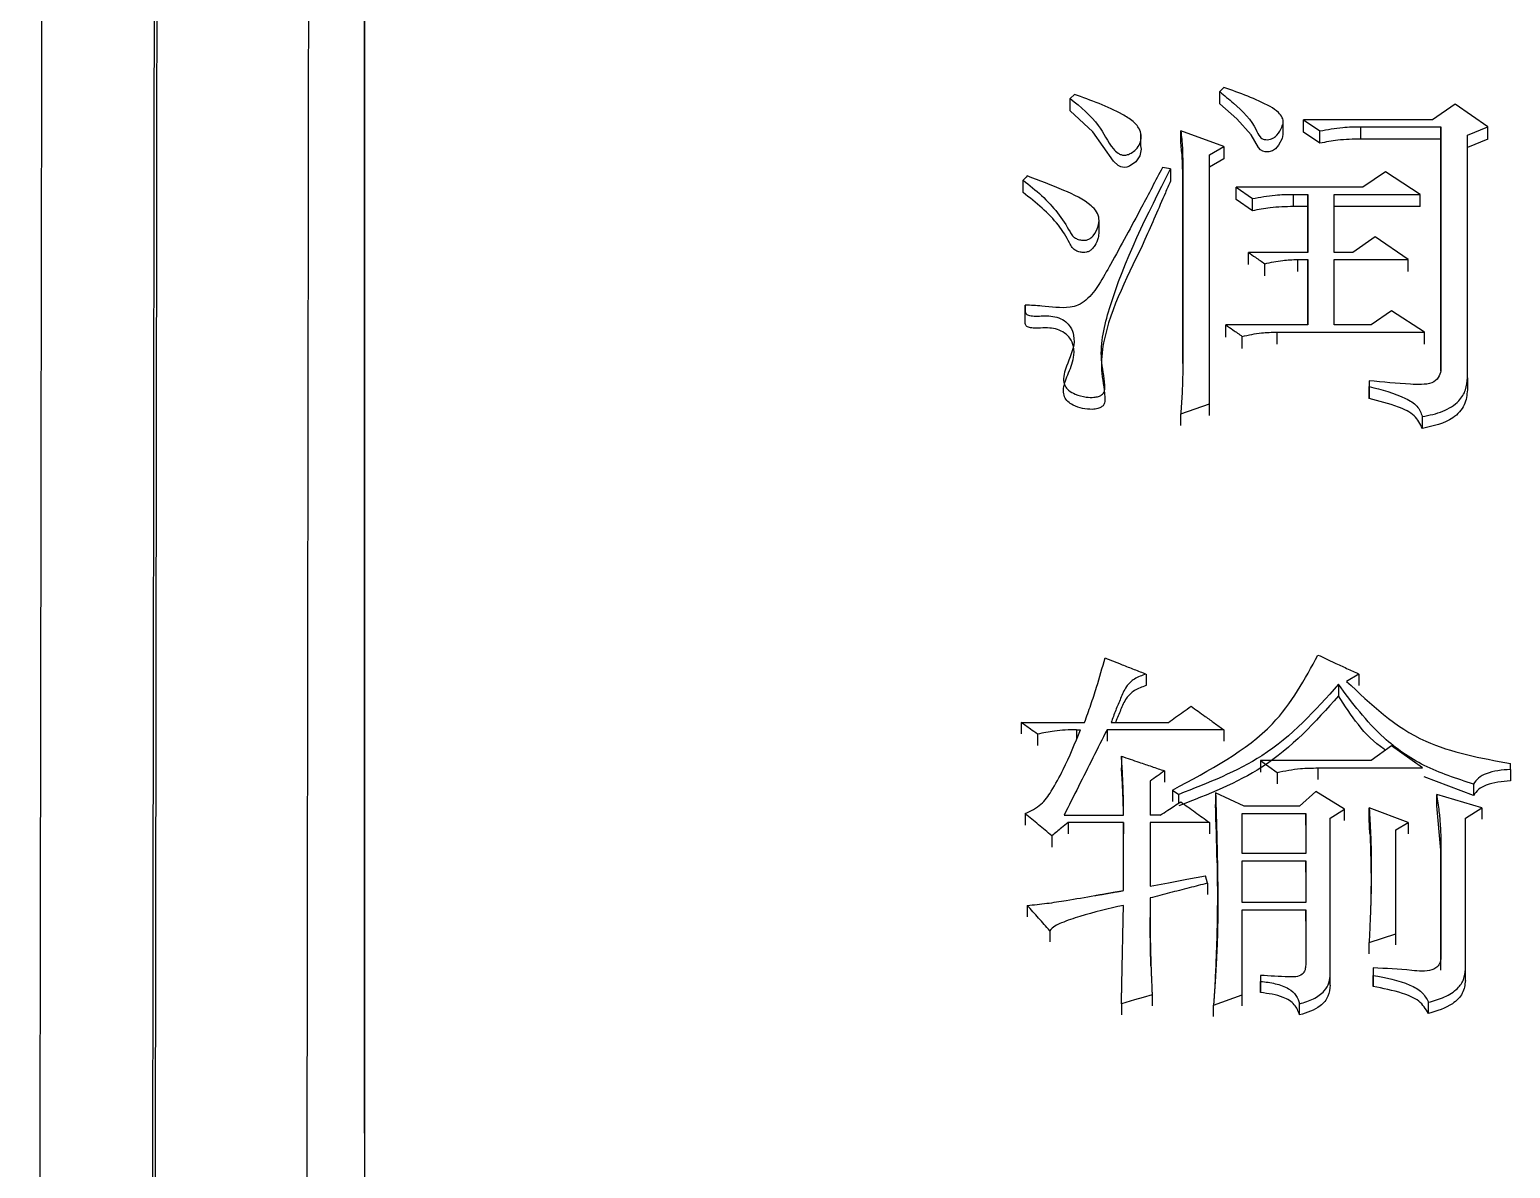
# Model space of a CAD drawing. Header units: millimetres. Extents: x 2028 to 4172, y 863 to 2379.
# Drawn here: x 2522.61 to 2530.43, y 2193.89 to 2199.91 of the extents above; entities that cross this region are included whole.
import ezdxf

# ---------------------------------------------------------------- set-up
doc = ezdxf.new("R2010")
doc.units = ezdxf.units.MM

msp = doc.modelspace()

# ---------------------------------------------------------------- linework, layer by layer
at = {"color": 7, "linetype": 'Continuous', "lineweight": 25}
for p, q in [((2528.8949, 2199.5143), (2528.8949, 2199.5797)), ((2528.1268, 2199.5648), (2528.1052, 2199.5426)), ((2528.1052, 2199.4773), (2528.1052, 2199.5426)), ((2530.1388, 2199.5129), (2530.0198, 2199.4313)), ((2530.3119, 2199.3942), (2530.1388, 2199.5129)), ((2529.2305, 2199.3524), (2529.2305, 2199.418)), ((2529.3384, 2199.4313), (2529.4249, 2199.3719)), ((2530.0198, 2199.4313), (2529.3384, 2199.4313)), ((2529.3384, 2199.3661), (2529.3384, 2199.4313)), ((2528.4784, 2199.2939), (2528.4784, 2199.3589)), ((2528.9165, 2199.2901), (2528.6893, 2199.3719)), ((2528.6893, 2199.3068), (2528.6893, 2199.3719)), ((2529.4249, 2199.3068), (2529.3384, 2199.3661)), ((2529.4249, 2199.3068), (2529.4249, 2199.3719)), ((2529.6412, 2199.3942), (2530.0631, 2199.3942)), ((2529.6412, 2199.329), (2529.6412, 2199.3942)), ((2530.0631, 2199.3942), (2530.0631, 2198.1047)), ((2530.0631, 2199.329), (2530.0631, 2199.3942)), ((2530.2037, 2199.3496), (2530.3119, 2199.3942)), ((2530.2037, 2198.0669), (2530.2037, 2199.3496)), ((2530.3119, 2199.329), (2530.3119, 2199.3942)), ((2528.8408, 2199.2455), (2528.9165, 2199.2901)), ((2528.9165, 2199.2901), (2528.9165, 2199.2251)), ((2530.0631, 2199.329), (2529.6412, 2199.329)), ((2530.0631, 2198.1047), (2530.0631, 2199.329)), ((2530.3119, 2199.329), (2530.2037, 2199.2845)), ((2528.8408, 2197.9305), (2528.8408, 2199.2455)), ((2528.9165, 2199.2251), (2528.8408, 2199.1805)), ((2527.8564, 2199.0466), (2527.8564, 2199.1114)), ((2528.6352, 2199.171), (2528.592, 2199.1785)), ((2528.6352, 2199.171), (2528.6352, 2199.1061)), ((2528.7001, 2199.1636), (2528.7001, 2198.1426)), ((2528.7001, 2199.0987), (2528.7001, 2199.1636)), ((2529.771, 2199.1561), (2529.6521, 2199.0741)), ((2529.9549, 2199.0367), (2529.771, 2199.1561)), ((2528.7001, 2198.1425), (2528.7001, 2199.0987)), ((2528.9814, 2199.0741), (2529.0679, 2199.0143)), ((2529.6521, 2199.0741), (2528.9814, 2199.0741)), ((2528.9814, 2199.0093), (2528.9814, 2199.0741)), ((2529.2843, 2199.0367), (2529.36, 2199.0367)), ((2529.2843, 2198.9721), (2529.2843, 2199.0367)), ((2529.36, 2199.0367), (2529.36, 2198.7299)), ((2529.36, 2198.9721), (2529.36, 2199.0367)), ((2529.5006, 2199.0367), (2529.9549, 2199.0367)), ((2529.5006, 2198.7299), (2529.5006, 2199.0367)), ((2529.9549, 2198.9721), (2529.9549, 2199.0367)), ((2529.0679, 2198.9497), (2528.9814, 2199.0093)), ((2529.0679, 2198.9497), (2529.0679, 2199.0143)), ((2529.36, 2198.9721), (2529.2843, 2198.9721)), ((2529.36, 2198.7299), (2529.36, 2198.9721)), ((2529.9549, 2198.9721), (2529.5006, 2198.9721)), ((2528.2573, 2198.8378), (2528.2573, 2198.9027)), ((2529.717, 2198.8124), (2529.598, 2198.7299)), ((2529.89, 2198.6924), (2529.717, 2198.8124)), ((2529.36, 2198.7299), (2529.0463, 2198.7299)), ((2529.0463, 2198.6657), (2529.0463, 2198.7299)), ((2529.598, 2198.7299), (2529.5006, 2198.7299)), ((2529.1328, 2198.6057), (2529.1328, 2198.6699)), ((2529.3059, 2198.6924), (2529.36, 2198.6924)), ((2529.3059, 2198.6924), (2529.3059, 2198.6282)), ((2529.36, 2198.6924), (2529.36, 2198.3464)), ((2529.36, 2198.6282), (2529.36, 2198.6924)), ((2529.5006, 2198.6924), (2529.89, 2198.6924)), ((2529.5006, 2198.3464), (2529.5006, 2198.6924)), ((2529.89, 2198.6282), (2529.89, 2198.6924)), ((2529.36, 2198.3464), (2529.36, 2198.6282)), ((2527.8672, 2198.358), (2527.8672, 2198.4218)), ((2529.8035, 2198.4218), (2529.6953, 2198.3464)), ((2529.9766, 2198.3087), (2529.8035, 2198.4218)), ((2529.36, 2198.3464), (2528.9273, 2198.3464)), ((2528.9273, 2198.2827), (2528.9273, 2198.3464)), ((2529.6953, 2198.3464), (2529.5006, 2198.3464)), ((2529.0138, 2198.2225), (2529.0138, 2198.2861)), ((2529.1977, 2198.3087), (2529.9766, 2198.3087)), ((2529.1977, 2198.245), (2529.1977, 2198.3087)), ((2529.9766, 2198.2451), (2529.9766, 2198.3087)), ((2529.6845, 2198.0518), (2529.6845, 2198.0215)), ((2529.6845, 2198.0518), (2529.6845, 2197.9885)), ((2529.6845, 2197.9581), (2529.6845, 2198.0215)), ((2530.2037, 2198.0669), (2530.2037, 2198.0036)), ((2528.6893, 2197.8774), (2528.8408, 2197.9305)), ((2528.8408, 2197.8674), (2528.8408, 2197.9305)), ((2528.6893, 2197.8144), (2528.6893, 2197.8774)), ((2529.9658, 2197.7991), (2529.9658, 2197.8622)), ((2528.5055, 2196.5019), (2528.5055, 2196.4405)), ((2529.5223, 2196.4478), (2529.5223, 2196.3867)), ((2529.6304, 2196.5019), (2529.5656, 2196.4633)), ((2529.6304, 2196.5019), (2529.6304, 2196.4408)), ((2527.8456, 2196.2464), (2528.1809, 2196.2464)), ((2527.8456, 2196.2464), (2527.8456, 2196.1857)), ((2528.3215, 2196.2464), (2528.6244, 2196.2464)), ((2527.9321, 2196.1844), (2527.9321, 2196.1237)), ((2528.1377, 2196.2077), (2528.1593, 2196.2077)), ((2528.1377, 2196.2077), (2528.1377, 2196.158)), ((2528.9165, 2196.2077), (2528.2999, 2196.2077)), ((2528.2999, 2196.2077), (2528.2999, 2196.1469)), ((2528.9165, 2196.2077), (2528.9165, 2196.1469)), ((2528.3756, 2196.0679), (2528.3756, 2196.0074)), ((2529.8035, 2196.1223), (2529.6954, 2196.0446)), ((2529.9658, 2196.0057), (2529.8035, 2196.1223)), ((2528.6028, 2195.9902), (2528.6028, 2195.9297)), ((2529.1112, 2196.0446), (2529.1978, 2195.9824)), ((2529.6954, 2196.0446), (2529.1112, 2196.0446)), ((2529.1112, 2196.0446), (2529.1112, 2195.9841)), ((2529.1978, 2195.9824), (2529.1978, 2195.922)), ((2529.4141, 2196.0057), (2529.9658, 2196.0057)), ((2529.4141, 2196.0057), (2529.4141, 2195.9453)), ((2530.4309, 2195.9979), (2530.4309, 2196.029)), ((2530.4309, 2195.9979), (2530.4309, 2195.9375)), ((2528.5271, 2195.9357), (2528.5271, 2195.7564)), ((2530.2362, 2195.8595), (2529.976, 2195.9579)), ((2530.2362, 2195.9201), (2530.2362, 2195.8598)), ((2528.6461, 2195.889), (2528.6785, 2195.8656)), ((2528.6785, 2195.8196), (2528.6785, 2195.8656)), ((2529.0247, 2195.8032), (2528.8732, 2195.8734)), ((2528.8732, 2195.8734), (2528.8732, 2195.8131)), ((2529.4033, 2195.8812), (2529.3167, 2195.8032)), ((2529.5547, 2195.7876), (2529.4033, 2195.8812)), ((2530.2795, 2195.7954), (2530.0415, 2195.8656)), ((2530.0415, 2195.8053), (2530.0415, 2195.8656)), ((2527.8673, 2195.7642), (2527.8673, 2195.7041)), ((2528.0728, 2195.7564), (2528.3865, 2195.7564)), ((2528.5812, 2195.7564), (2528.5271, 2195.7564)), ((2529.0139, 2195.7642), (2529.3492, 2195.7642)), ((2529.0139, 2195.5534), (2529.0139, 2195.7642)), ((2529.3167, 2195.8032), (2529.0247, 2195.8032)), ((2529.3492, 2195.7642), (2529.3492, 2195.5534)), ((2529.3492, 2195.7041), (2529.3492, 2195.7642)), ((2529.479, 2195.7408), (2529.5547, 2195.7876)), ((2529.479, 2194.9174), (2529.479, 2195.7408)), ((2529.5547, 2195.7275), (2529.5547, 2195.7876)), ((2529.8901, 2195.7174), (2529.6845, 2195.7954)), ((2529.6845, 2195.735), (2529.6845, 2195.7954)), ((2530.0631, 2195.5713), (2530.0415, 2195.805)), ((2530.1929, 2195.7408), (2530.2795, 2195.7954)), ((2530.193, 2194.941), (2530.1929, 2195.7408)), ((2530.2795, 2195.7954), (2530.2795, 2195.7353)), ((2528.3865, 2195.7174), (2528.0944, 2195.7174)), ((2528.0944, 2195.7174), (2528.0944, 2195.6574)), ((2528.3865, 2195.3576), (2528.3865, 2195.7174)), ((2528.3865, 2195.7174), (2528.3865, 2195.6574)), ((2528.8408, 2195.7174), (2528.5271, 2195.7174)), ((2528.5271, 2195.7174), (2528.5271, 2195.3811)), ((2528.8408, 2195.7174), (2528.8408, 2195.6574)), ((2529.6884, 2195.659), (2529.6845, 2195.735)), ((2529.8252, 2195.6784), (2529.8901, 2195.7174)), ((2529.8901, 2195.7174), (2529.8901, 2195.6574)), ((2528.0079, 2195.6472), (2528.0079, 2195.5872)), ((2530.0631, 2195.6315), (2530.0631, 2194.9962)), ((2530.0631, 2195.5716), (2530.0631, 2195.6315)), ((2529.3492, 2195.5534), (2529.0139, 2195.5534)), ((2529.0139, 2195.5142), (2529.3492, 2195.5142)), ((2529.0139, 2195.2949), (2529.0139, 2195.5142)), ((2529.3492, 2195.5142), (2529.3492, 2195.2949)), ((2529.3492, 2195.4545), (2529.3492, 2195.5142)), ((2530.0631, 2194.9367), (2530.0631, 2195.5713)), ((2528.83, 2195.3968), (2528.8192, 2195.436)), ((2528.83, 2195.3968), (2528.83, 2195.3372)), ((2527.878, 2195.2792), (2527.878, 2195.2197)), ((2529.3492, 2195.2949), (2529.0139, 2195.2949)), ((2529.0139, 2195.2556), (2529.3492, 2195.2556)), ((2529.0139, 2194.807), (2529.0139, 2195.2556)), ((2529.3492, 2195.2556), (2529.3492, 2194.9647)), ((2529.3492, 2195.1962), (2529.3492, 2195.2556)), ((2527.997, 2195.1457), (2527.997, 2195.0864)), ((2529.6845, 2195.0828), (2529.8252, 2195.1299)), ((2529.8252, 2195.0707), (2529.8252, 2195.1299)), ((2529.6845, 2195.0235), (2529.6845, 2195.0828)), ((2529.1112, 2194.9095), (2529.1112, 2194.878)), ((2529.1112, 2194.9095), (2529.1112, 2194.8506)), ((2529.479, 2194.8584), (2529.479, 2194.9174)), ((2529.7062, 2194.9489), (2529.7062, 2194.9095)), ((2529.7062, 2194.9489), (2529.7062, 2194.8899)), ((2529.7062, 2194.8502), (2529.7062, 2194.9095)), ((2530.193, 2194.882), (2530.193, 2194.941)), ((2528.5379, 2194.807), (2528.5379, 2194.7481)), ((2528.8624, 2194.7517), (2529.0139, 2194.807)), ((2529.0139, 2194.7481), (2529.0139, 2194.807)), ((2529.1112, 2194.8187), (2529.1112, 2194.878)), ((2528.3756, 2194.7596), (2528.3756, 2194.7008)), ((2528.8624, 2194.693), (2528.8624, 2194.7517)), ((2529.3168, 2194.7005), (2529.3168, 2194.7596)), ((2529.9982, 2194.7084), (2529.9982, 2194.7675))]:
    msp.add_line(p, q, dxfattribs=at)
at = {"color": 7, "linetype": 'Continuous', "lineweight": 25, "flags": 128}
for points in [[(2528.9165, 2199.6019), (2528.9057, 2199.5908), (2528.8949, 2199.5797)], [(2529.2292, 2199.3526), (2529.2257, 2199.3323), (2529.2056, 2199.2962), (2529.1898, 2199.2772), (2529.1743, 2199.2669), (2529.155, 2199.2613), (2529.1358, 2199.2611), (2529.1223, 2199.2646), (2529.1113, 2199.2715), (2529.1005, 2199.2851), (2529.0618, 2199.3519), (2528.986, 2199.4365), (2528.8949, 2199.5143), (2528.8949, 2199.5143)], [(2528.4768, 2199.2925), (2528.4803, 2199.2747), (2528.4736, 2199.2402), (2528.4514, 2199.2086), (2528.4191, 2199.1856), (2528.4045, 2199.1803), (2528.3897, 2199.1784), (2528.3733, 2199.1815), (2528.3581, 2199.189), (2528.3338, 2199.2115), (2528.2247, 2199.3679), (2528.1052, 2199.4773), (2528.1052, 2199.4773)], [(2527.878, 2199.1338), (2527.8726, 2199.1281), (2527.8645, 2199.1198), (2527.8564, 2199.1114)], [(2527.8672, 2198.3881), (2527.8672, 2198.4117), (2527.8672, 2198.4519)], [(2528.6461, 2195.889), (2528.6461, 2195.8621), (2528.6461, 2195.8452), (2528.6461, 2195.8287)], [(2528.5271, 2195.3811), (2528.6244, 2195.3994), (2528.7218, 2195.4177), (2528.8192, 2195.436)], [(2528.5379, 2194.807), (2528.4909, 2194.7933), (2528.4439, 2194.7796), (2528.3756, 2194.7596)]]:
    msp.add_lwpolyline(points, dxfattribs=at)
at = {"color": 7, "linetype": 'Continuous', "lineweight": 25}
for points, knots in [([(2524.3746, 2225.165), (2524.3746, 2225.0609), (2524.3747, 2224.5402), (2524.3748, 2223.1733), (2524.3748, 2221.0134), (2524.3749, 2218.395), (2524.3749, 2215.9324), (2524.375, 2212.4246), (2524.375, 2209.2817), (2524.375, 2204.9666), (2524.3751, 2200.2795), (2524.3751, 2195.1473), (2524.3751, 2189.7238), (2524.3752, 2185.1651), (2524.3753, 2179.2426), (2524.3753, 2174.3368), (2524.3754, 2167.6579), (2524.3755, 2163.3651), (2524.3755, 2160.364)], [0, 0, 0, 0, 0.020124, 0.100733, 0.181328, 0.221587, 0.302184, 0.342442, 0.423039, 0.463298, 0.543894, 0.624491, 0.664749, 0.745346, 0.785604, 0.8662, 0.906458, 1, 1, 1, 1]), ([(2524.3751, 2194.075), (2524.3751, 2195.2597), (2524.3751, 2197.5132), (2524.375, 2201.5535), (2524.375, 2205.261), (2524.375, 2209.4957), (2524.3749, 2212.5696), (2524.3749, 2215.9818), (2524.3748, 2218.9593), (2524.3748, 2221.3027), (2524.3747, 2223.2432), (2524.3746, 2223.9769), (2524.3746, 2224.4737)], [0, 0, 0, 0, 0.072858, 0.13859, 0.270184, 0.335916, 0.467513, 0.533245, 0.664841, 0.796434, 0.862166, 1, 1, 1, 1]), ([(2522.706, 2224.2169), (2522.7061, 2224.2453), (2522.7064, 2224.3337), (2522.7051, 2223.3474), (2522.7021, 2221.3345), (2522.6975, 2218.2718), (2522.6923, 2214.8835), (2522.6872, 2211.5461), (2522.6826, 2208.4765), (2522.677, 2204.8331), (2522.6704, 2200.5623), (2522.6632, 2195.9166), (2522.6555, 2190.9698), (2522.6473, 2185.7995), (2522.6383, 2180.1151), (2522.6284, 2173.9181), (2522.6177, 2167.2343), (2522.6102, 2162.5436), (2522.6063, 2160.1495)], [0, 0, 0, 0, 0.039342, 0.122943, 0.206183, 0.289063, 0.371582, 0.416612, 0.465601, 0.518547, 0.575452, 0.636313, 0.690059, 0.746552, 0.805793, 0.867782, 0.932518, 1, 1, 1, 1]), ([(2523.2113, 2160.014), (2523.2159, 2163.3132), (2523.225, 2169.9117), (2523.2379, 2179.3418), (2523.25, 2188.2224), (2523.2609, 2196.3801), (2523.2707, 2203.6804), (2523.2789, 2209.9982), (2523.2857, 2215.2203), (2523.2907, 2219.2768), (2523.2939, 2222.0248), (2523.2954, 2223.4708), (2523.295, 2223.4476), (2523.2948, 2223.4389)], [0, 0, 0, 0, 0.094309, 0.188619, 0.282928, 0.377238, 0.471547, 0.565857, 0.660166, 0.754475, 0.848785, 0.943094, 1, 1, 1, 1]), ([(2523.2253, 2159.9653), (2523.2286, 2162.3509), (2523.2351, 2167.0575), (2523.2443, 2173.8068), (2523.253, 2180.1494), (2523.261, 2186.0445), (2523.2684, 2191.4751), (2523.2761, 2197.2081), (2523.2837, 2202.9768), (2523.2909, 2208.4571), (2523.2967, 2212.9241), (2523.3012, 2216.4473), (2523.3045, 2219.1093), (2523.3067, 2221.0122), (2523.308, 2222.2309), (2523.3086, 2222.9479), (2523.3084, 2222.9788), (2523.3083, 2222.9935)], [0, 0, 0, 0, 0.06854, 0.13522, 0.200041, 0.263001, 0.324101, 0.38334, 0.468684, 0.549845, 0.626823, 0.699617, 0.768227, 0.832652, 0.892892, 0.948946, 1, 1, 1, 1]), ([(2524.1064, 2222.2397), (2524.1065, 2222.2517), (2524.1068, 2222.364), (2524.1066, 2222.0113), (2524.1061, 2221.4414), (2524.1055, 2220.8947), (2524.1048, 2220.2205), (2524.1039, 2219.4124), (2524.1027, 2218.4725), (2524.1015, 2217.4009), (2524.0993, 2215.6914), (2524.096, 2213.0052), (2524.0908, 2208.8554), (2524.0841, 2203.6391), (2524.0768, 2198.0322), (2524.0691, 2192.355), (2524.0617, 2186.8879), (2524.0535, 2180.875), (2524.0445, 2174.3274), (2524.0347, 2167.2846), (2524.0279, 2162.3422), (2524.0244, 2159.8282)], [0, 0, 0, 0, 0.008365, 0.077995, 0.107986, 0.138061, 0.168221, 0.198465, 0.228793, 0.259205, 0.289702, 0.358895, 0.433683, 0.514064, 0.600037, 0.66048, 0.723411, 0.788828, 0.856732, 0.927123, 1, 1, 1, 1]), ([(2528.8949, 2199.5797), (2528.9194, 2199.5595), (2528.9933, 2199.4985), (2529.075, 2199.4203), (2529.0985, 2199.3476), (2529.1171, 2199.3314), (2529.131, 2199.3263), (2529.1471, 2199.325), (2529.1646, 2199.3276), (2529.1829, 2199.3353), (2529.2052, 2199.3569), (2529.221, 2199.3849), (2529.2331, 2199.4166), (2529.2263, 2199.4442), (2529.2041, 2199.4747), (2529.1407, 2199.5134), (2529.0435, 2199.5571), (2528.959, 2199.5869), (2528.9165, 2199.6019)], [0, 0, 0, 0, 0.109185, 0.329159, 0.383764, 0.397994, 0.412315, 0.428913, 0.44575, 0.465116, 0.490353, 0.552222, 0.585254, 0.61868, 0.660425, 0.720614, 0.859403, 1, 1, 1, 1]), ([(2528.1052, 2199.5426), (2528.1603, 2199.4982), (2528.2577, 2199.4195), (2528.3043, 2199.3064), (2528.3521, 2199.2566), (2528.3725, 2199.2459), (2528.3905, 2199.2422), (2528.4097, 2199.2459), (2528.4311, 2199.2562), (2528.4554, 2199.2752), (2528.4763, 2199.3043), (2528.4824, 2199.3402), (2528.4748, 2199.3821), (2528.4389, 2199.4246), (2528.3254, 2199.4941), (2528.2149, 2199.5335), (2528.1268, 2199.5648)], [0, 0, 0, 0, 0.207529, 0.367372, 0.400836, 0.41667, 0.431354, 0.448141, 0.466694, 0.497248, 0.538464, 0.578549, 0.619959, 0.682145, 0.746849, 1, 1, 1, 1]), ([(2528.6893, 2199.3719), (2528.6927, 2199.3424), (2528.6982, 2199.293), (2528.6994, 2199.2234), (2528.6999, 2199.1835), (2528.7001, 2199.1636)], [0, 0, 0, 0, 0.426865, 0.713404, 1, 1, 1, 1]), ([(2529.4249, 2199.3719), (2529.4646, 2199.3793), (2529.5358, 2199.3925), (2529.609, 2199.3937), (2529.6412, 2199.3942)], [0, 0, 0, 0, 0.558835, 1, 1, 1, 1]), ([(2528.7001, 2199.0987), (2528.7, 2199.1136), (2528.6995, 2199.1557), (2528.6987, 2199.2252), (2528.6924, 2199.2796), (2528.6893, 2199.3068)], [0, 0, 0, 0, 0.213578, 0.606407, 1, 1, 1, 1]), ([(2529.6412, 2199.329), (2529.6001, 2199.3282), (2529.5269, 2199.3266), (2529.456, 2199.3128), (2529.4249, 2199.3068)], [0, 0, 0, 0, 0.561085, 1, 1, 1, 1]), ([(2527.8565, 2199.1114), (2527.89, 2199.085), (2527.9914, 2199.005), (2528.0707, 2198.9008), (2528.1145, 2198.8189), (2528.1318, 2198.8043), (2528.1532, 2198.7959), (2528.1751, 2198.7931), (2528.1952, 2198.7956), (2528.2129, 2198.8038), (2528.2361, 2198.827), (2528.2526, 2198.8628), (2528.2604, 2198.907), (2528.2467, 2198.9459), (2528.1908, 2199.0045), (2528.0602, 2199.0647), (2527.9424, 2199.1094), (2527.8781, 2199.1338)], [0, 0, 0, 0, 0.118687, 0.359196, 0.382949, 0.402078, 0.421221, 0.441113, 0.455768, 0.470499, 0.490908, 0.548405, 0.590663, 0.633125, 0.674263, 0.821869, 1, 1, 1, 1]), ([(2528.592, 2199.1785), (2528.5555, 2199.1084), (2528.4667, 2198.9375), (2528.354, 2198.7315), (2528.2622, 2198.5656), (2528.2081, 2198.4901), (2528.1509, 2198.4501), (2528.0698, 2198.4314), (2527.975, 2198.4458), (2527.8963, 2198.4503), (2527.8672, 2198.4519)], [0, 0, 0, 0, 0.2217717, 0.5408252, 0.6535026, 0.7489436, 0.7896473, 0.8225494, 0.93445, 1, 1, 1, 1]), ([(2527.8672, 2198.4218), (2527.8674, 2198.4183), (2527.8676, 2198.4125), (2527.8722, 2198.405), (2527.8797, 2198.3995), (2527.8964, 2198.394), (2527.9382, 2198.3925), (2527.9904, 2198.3975), (2528.046, 2198.3856), (2528.0821, 2198.3652), (2528.1104, 2198.3329), (2528.1279, 2198.2854), (2528.1224, 2198.2018), (2528.0779, 2198.1269), (2528.0673, 2198.0578), (2528.0753, 2198.0243), (2528.0966, 2197.9986), (2528.1358, 2197.9771), (2528.1826, 2197.9647), (2528.2256, 2197.9629), (2528.2532, 2197.9678), (2528.2706, 2197.9757), (2528.2815, 2197.9859), (2528.2895, 2198.0036), (2528.2872, 2198.064), (2528.2528, 2198.2082), (2528.3483, 2198.6063), (2528.513, 2198.9304), (2528.6352, 2199.171)], [0, 0, 0, 0, 0.005261, 0.008837, 0.012422, 0.017277, 0.029828, 0.061172, 0.078769, 0.096459, 0.112862, 0.137643, 0.170618, 0.238675, 0.261666, 0.275651, 0.289759, 0.306991, 0.331345, 0.347224, 0.357105, 0.364402, 0.370592, 0.376767, 0.392657, 0.46137, 0.600195, 1, 1, 1, 1]), ([(2528.6352, 2199.1061), (2528.626, 2199.0857), (2528.5798, 2198.9836), (2528.4638, 2198.6999), (2528.2924, 2198.3975), (2528.2623, 2198.1081), (2528.2871, 2198.0038), (2528.2895, 2197.9407), (2528.2817, 2197.9224), (2528.2693, 2197.9114), (2528.2488, 2197.9031), (2528.2146, 2197.8989), (2528.1686, 2197.9041), (2528.1242, 2197.9191), (2528.0906, 2197.9406), (2528.0718, 2197.9679), (2528.0663, 2198.0174), (2528.0923, 2198.0865), (2528.1264, 2198.1616), (2528.126, 2198.2291), (2528.1077, 2198.2738), (2528.0773, 2198.3054), (2528.0391, 2198.3239), (2527.9942, 2198.3318), (2527.955, 2198.3304), (2527.9215, 2198.3294), (2527.9, 2198.3302), (2527.8846, 2198.3337), (2527.8752, 2198.3384), (2527.8692, 2198.3451), (2527.8672, 2198.3521), (2527.8672, 2198.3564), (2527.8672, 2198.3579)], [0, 0, 0, 0, 0.033509, 0.167495, 0.460572, 0.533975, 0.607467, 0.62244, 0.629349, 0.63632, 0.644144, 0.656215, 0.676583, 0.698156, 0.712672, 0.727345, 0.74395, 0.787231, 0.835835, 0.865096, 0.888822, 0.906543, 0.924342, 0.940793, 0.960202, 0.97046, 0.980426, 0.985388, 0.989354, 0.993351, 0.997673, 1, 1, 1, 1]), ([(2528.2559, 2198.8379), (2528.2556, 2198.8274), (2528.2548, 2198.8027), (2528.2399, 2198.7725), (2528.2235, 2198.749), (2528.2082, 2198.7366), (2528.1914, 2198.7305), (2528.1722, 2198.7289), (2528.1509, 2198.7322), (2528.1296, 2198.7412), (2528.1119, 2198.7577), (2528.0896, 2198.8047), (2528.0453, 2198.8781), (2527.9575, 2198.9654), (2527.8903, 2199.0194), (2527.8565, 2199.0466)], [0, 0, 0, 0, 0.057364, 0.135452, 0.174054, 0.20354, 0.227011, 0.250403, 0.283482, 0.316855, 0.35045, 0.398369, 0.589542, 0.793116, 1, 1, 1, 1]), ([(2529.0679, 2199.0143), (2529.1077, 2199.0218), (2529.1788, 2199.0351), (2529.252, 2199.0362), (2529.2843, 2199.0367)], [0, 0, 0, 0, 0.558836, 1, 1, 1, 1]), ([(2529.2843, 2198.9721), (2529.2432, 2198.9712), (2529.17, 2198.9696), (2529.099, 2198.9558), (2529.0679, 2198.9497)], [0, 0, 0, 0, 0.561086, 1, 1, 1, 1]), ([(2529.0463, 2198.7299), (2529.0586, 2198.7214), (2529.0792, 2198.7071), (2529.1081, 2198.6871), (2529.1246, 2198.6756), (2529.1328, 2198.6699)], [0, 0, 0, 0, 0.42837, 0.714189, 1, 1, 1, 1]), ([(2529.1328, 2198.6699), (2529.1645, 2198.6768), (2529.2212, 2198.689), (2529.28, 2198.6914), (2529.3059, 2198.6924)], [0, 0, 0, 0, 0.558879, 1, 1, 1, 1]), ([(2527.8672, 2198.4519), (2527.8672, 2198.4463), (2527.8672, 2198.4363), (2527.8672, 2198.4262), (2527.8672, 2198.4218)], [0, 0, 0, 0, 0.56, 1, 1, 1, 1]), ([(2528.9273, 2198.3464), (2528.9397, 2198.3378), (2528.9603, 2198.3235), (2528.9891, 2198.3033), (2529.0056, 2198.2918), (2529.0138, 2198.2861)], [0, 0, 0, 0, 0.428365, 0.714185, 1, 1, 1, 1]), ([(2529.0138, 2198.2861), (2529.0475, 2198.2935), (2529.1077, 2198.3067), (2529.1701, 2198.3081), (2529.1977, 2198.3087)], [0, 0, 0, 0, 0.558545, 1, 1, 1, 1]), ([(2528.7001, 2198.1426), (2528.6999, 2198.116), (2528.6993, 2198.063), (2528.696, 2197.9746), (2528.6917, 2197.9127), (2528.6893, 2197.8774)], [0, 0, 0, 0, 0.300385, 0.600783, 1, 1, 1, 1]), ([(2530.0631, 2198.1047), (2530.0603, 2198.0925), (2530.0544, 2198.0675), (2530.0162, 2198.0362), (2529.9599, 2198.031), (2529.8495, 2198.0348), (2529.7575, 2198.0442), (2529.6845, 2198.0518)], [0, 0, 0, 0, 0.110883, 0.226049, 0.356903, 0.489202, 1, 1, 1, 1]), ([(2529.6845, 2198.0215), (2529.7509, 2198.0046), (2529.8426, 2197.9813), (2529.9433, 2197.9212), (2529.9584, 2197.8816), (2529.9658, 2197.8622)], [0, 0, 0, 0, 0.572938, 0.791384, 1, 1, 1, 1]), ([(2529.9658, 2197.8622), (2530.0028, 2197.8697), (2530.0756, 2197.8845), (2530.1584, 2197.9366), (2530.199, 2198.0027), (2530.2022, 2198.0456), (2530.2037, 2198.0669)], [0, 0, 0, 0, 0.292671, 0.574804, 0.788903, 1, 1, 1, 1]), ([(2529.6845, 2197.9884), (2529.6845, 2197.9827), (2529.6845, 2197.9726), (2529.6845, 2197.9625), (2529.6845, 2197.9581)], [0, 0, 0, 0, 0.56, 1, 1, 1, 1]), ([(2529.9658, 2197.7991), (2529.9543, 2197.8233), (2529.9307, 2197.8731), (2529.8205, 2197.9232), (2529.7364, 2197.9448), (2529.6845, 2197.9581)], [0, 0, 0, 0, 0.2654466, 0.5469642, 1, 1, 1, 1]), ([(2530.2037, 2198.0035), (2530.2011, 2197.9763), (2530.1958, 2197.9214), (2530.1176, 2197.8336), (2530.024, 2197.8123), (2529.9658, 2197.7991)], [0, 0, 0, 0, 0.269364, 0.545159, 1, 1, 1, 1]), ([(2528.6461, 2195.889), (2528.8415, 2195.9932), (2529.1846, 2196.1762), (2529.345, 2196.4741), (2529.4141, 2196.6023)], [0, 0, 0, 0, 0.5695969, 1, 1, 1, 1]), ([(2529.4141, 2196.6023), (2529.4431, 2196.5888), (2529.4937, 2196.5654), (2529.5658, 2196.5319), (2529.6089, 2196.5119), (2529.6304, 2196.5019)], [0, 0, 0, 0, 0.402386, 0.701193, 1, 1, 1, 1]), ([(2528.1809, 2196.2464), (2528.1921, 2196.2773), (2528.2144, 2196.3391), (2528.2514, 2196.4525), (2528.2747, 2196.5353), (2528.2891, 2196.5869)], [0, 0, 0, 0, 0.274107, 0.548239, 1, 1, 1, 1]), ([(2528.2891, 2196.5869), (2528.3192, 2196.575), (2528.3704, 2196.555), (2528.4425, 2196.5266), (2528.4845, 2196.5101), (2528.5054, 2196.5019)], [0, 0, 0, 0, 0.417909, 0.708955, 1, 1, 1, 1]), ([(2528.5054, 2196.5019), (2528.4841, 2196.4944), (2528.4422, 2196.4797), (2528.3951, 2196.4326), (2528.3717, 2196.3733), (2528.345, 2196.3103), (2528.3293, 2196.2677), (2528.3215, 2196.2464)], [0, 0, 0, 0, 0.178456, 0.349692, 0.567005, 0.783635, 1, 1, 1, 1]), ([(2529.5223, 2196.4478), (2529.3998, 2196.3104), (2529.1777, 2196.061), (2528.8332, 2195.9262), (2528.6785, 2195.8656)], [0, 0, 0, 0, 0.551113, 1, 1, 1, 1]), ([(2530.2362, 2195.9201), (2530.1467, 2195.9491), (2529.9698, 2196.0063), (2529.7163, 2196.1866), (2529.5954, 2196.3493), (2529.5223, 2196.4478)], [0, 0, 0, 0, 0.288018, 0.569196, 1, 1, 1, 1]), ([(2529.5656, 2196.4633), (2529.6929, 2196.3422), (2529.9241, 2196.1225), (2530.2738, 2196.058), (2530.4309, 2196.029)], [0, 0, 0, 0, 0.550671, 1, 1, 1, 1]), ([(2528.5054, 2196.4405), (2528.4841, 2196.433), (2528.4423, 2196.4184), (2528.3951, 2196.3713), (2528.3719, 2196.312), (2528.3532, 2196.2693), (2528.3449, 2196.2473), (2528.3446, 2196.2464)], [0, 0, 0, 0, 0.225395, 0.441569, 0.715814, 0.989183, 1, 1, 1, 1]), ([(2529.5223, 2196.3864), (2529.3998, 2196.2492), (2529.1776, 2196.0001), (2528.8331, 2195.8655), (2528.6785, 2195.805)], [0, 0, 0, 0, 0.5510086, 1, 1, 1, 1]), ([(2529.771, 2196.0989), (2529.7685, 2196.1006), (2529.6572, 2196.1767), (2529.589, 2196.2828), (2529.5223, 2196.3864)], [0, 0, 0, 0, 0.0224538, 1, 1, 1, 1]), ([(2528.6244, 2196.2464), (2528.6369, 2196.2554), (2528.663, 2196.2741), (2528.7027, 2196.3025), (2528.7298, 2196.322), (2528.7434, 2196.3317)], [0, 0, 0, 0, 0.314652, 0.657325, 1, 1, 1, 1]), ([(2528.7434, 2196.3317), (2528.7684, 2196.3138), (2528.8097, 2196.2842), (2528.8674, 2196.2429), (2528.9001, 2196.2194), (2528.9165, 2196.2077)], [0, 0, 0, 0, 0.432644, 0.716322, 1, 1, 1, 1]), ([(2527.9321, 2196.1844), (2527.9198, 2196.1932), (2527.8992, 2196.208), (2527.8703, 2196.2287), (2527.8538, 2196.2405), (2527.8456, 2196.2464)], [0, 0, 0, 0, 0.428361, 0.714181, 1, 1, 1, 1]), ([(2527.8673, 2195.7642), (2527.8973, 2195.7789), (2527.9567, 2195.808), (2528.0139, 2195.8959), (2528.0857, 2196.0261), (2528.1306, 2196.1368), (2528.1593, 2196.2077)], [0, 0, 0, 0, 0.161067, 0.318631, 0.564031, 1, 1, 1, 1]), ([(2528.1377, 2196.2077), (2528.0986, 2196.2066), (2528.029, 2196.2046), (2527.9617, 2196.1906), (2527.9321, 2196.1844)], [0, 0, 0, 0, 0.561073, 1, 1, 1, 1]), ([(2528.2999, 2196.2077), (2528.2749, 2196.158), (2528.2245, 2196.0582), (2528.1488, 2195.9078), (2528.0981, 2195.8069), (2528.0728, 2195.7564)], [0, 0, 0, 0, 0.330678, 0.665338, 1, 1, 1, 1]), ([(2528.3865, 2195.7564), (2528.3864, 2195.7898), (2528.3863, 2195.8584), (2528.3825, 2195.9623), (2528.3779, 2196.0327), (2528.3756, 2196.0679)], [0, 0, 0, 0, 0.320269, 0.660054, 1, 1, 1, 1]), ([(2528.3756, 2196.0679), (2528.4066, 2196.0573), (2528.4599, 2196.0391), (2528.5356, 2196.0132), (2528.5804, 2195.9978), (2528.6028, 2195.9902)], [0, 0, 0, 0, 0.4083, 0.70415, 1, 1, 1, 1]), ([(2528.386, 2195.7564), (2528.386, 2195.7696), (2528.3857, 2195.8181), (2528.3823, 2195.9017), (2528.3779, 2195.9719), (2528.3756, 2196.0071)], [0, 0, 0, 0, 0.1572683, 0.5785381, 1, 1, 1, 1]), ([(2528.6028, 2195.9902), (2528.5902, 2195.9811), (2528.5649, 2195.9629), (2528.5397, 2195.9448), (2528.5271, 2195.9357)], [0, 0, 0, 0, 0.5000008, 1, 1, 1, 1]), ([(2529.1978, 2195.9824), (2529.2388, 2195.9903), (2529.31, 2196.0041), (2529.3832, 2196.0052), (2529.4141, 2196.0057)], [0, 0, 0, 0, 0.576908, 1, 1, 1, 1]), ([(2530.4309, 2195.9979), (2530.3869, 2195.9942), (2530.326, 2195.989), (2530.2591, 2195.9551), (2530.2438, 2195.9316), (2530.2362, 2195.9201)], [0, 0, 0, 0, 0.571542, 0.789948, 1, 1, 1, 1]), ([(2530.4309, 2195.9372), (2530.3869, 2195.9334), (2530.326, 2195.9282), (2530.2591, 2195.8944), (2530.2438, 2195.871), (2530.2362, 2195.8595)], [0, 0, 0, 0, 0.5716925, 0.7900761, 1, 1, 1, 1]), ([(2528.5812, 2195.7564), (2528.5942, 2195.7649), (2528.6188, 2195.7809), (2528.6548, 2195.8042), (2528.6778, 2195.8192), (2528.6893, 2195.8266)], [0, 0, 0, 0, 0.36195, 0.680974, 1, 1, 1, 1]), ([(2528.6893, 2195.8266), (2528.7146, 2195.8084), (2528.7651, 2195.7721), (2528.8155, 2195.7356), (2528.8408, 2195.7174)], [0, 0, 0, 0, 0.5, 1, 1, 1, 1]), ([(2528.8732, 2195.8734), (2528.8734, 2195.8665), (2528.8738, 2195.8527), (2528.8744, 2195.8319), (2528.875, 2195.8112), (2528.8756, 2195.7904), (2528.8761, 2195.7731), (2528.8766, 2195.7558), (2528.877, 2195.742), (2528.8774, 2195.7282), (2528.8776, 2195.7178), (2528.8779, 2195.7091), (2528.8782, 2195.697), (2528.8785, 2195.6849), (2528.8789, 2195.671), (2528.8792, 2195.6607), (2528.8795, 2195.6468), (2528.8798, 2195.6329), (2528.8803, 2195.6156), (2528.8806, 2195.6017), (2528.8809, 2195.5879), (2528.8811, 2195.5792), (2528.8813, 2195.5705), (2528.8815, 2195.5619), (2528.8817, 2195.5532), (2528.8819, 2195.5445), (2528.882, 2195.5359), (2528.8822, 2195.5272), (2528.8824, 2195.5185), (2528.8826, 2195.5098), (2528.8827, 2195.5012), (2528.8829, 2195.4925), (2528.883, 2195.4838), (2528.8832, 2195.4751), (2528.8833, 2195.4664), (2528.8836, 2195.4473), (2528.8847, 2195.3744), (2528.8854, 2195.277), (2528.8843, 2195.1794), (2528.8831, 2195.1306), (2528.8823, 2195.1028), (2528.8815, 2195.0818), (2528.8807, 2195.0609), (2528.8798, 2195.04), (2528.879, 2195.0225), (2528.8782, 2195.0051), (2528.8773, 2194.9876), (2528.8764, 2194.9702), (2528.8754, 2194.9527), (2528.8744, 2194.9353), (2528.8731, 2194.9143), (2528.8721, 2194.8969), (2528.871, 2194.8794), (2528.8698, 2194.8619), (2528.8687, 2194.8445), (2528.8675, 2194.827), (2528.8664, 2194.8095), (2528.8652, 2194.7921), (2528.8639, 2194.7728), (2528.863, 2194.7605), (2528.8624, 2194.7517)], [0, 0, 0, 0, 0.018603, 0.037206, 0.055809, 0.074412, 0.093015, 0.102316, 0.120919, 0.130221, 0.139522, 0.148824, 0.153474, 0.172077, 0.181379, 0.19068, 0.199982, 0.218585, 0.227886, 0.246489, 0.255791, 0.265092, 0.269743, 0.279044, 0.288346, 0.292997, 0.302298, 0.311599, 0.31625, 0.325552, 0.334853, 0.339504, 0.348805, 0.358107, 0.362758, 0.372059, 0.409265, 0.558092, 0.632505, 0.669711, 0.688314, 0.706917, 0.72552, 0.744123, 0.762726, 0.772028, 0.790631, 0.809233, 0.818535, 0.837138, 0.855741, 0.874344, 0.883645, 0.902248, 0.920851, 0.930153, 0.948756, 0.967359, 0.97666, 1, 1, 1, 1]), ([(2530.0415, 2195.8656), (2530.0458, 2195.8358), (2530.0534, 2195.782), (2530.0611, 2195.7039), (2530.0624, 2195.6557), (2530.0631, 2195.6315)], [0, 0, 0, 0, 0.38409, 0.691775, 1, 1, 1, 1]), ([(2528.0079, 2195.6472), (2527.9844, 2195.6667), (2527.9376, 2195.7057), (2527.8907, 2195.7447), (2527.8673, 2195.7642)], [0, 0, 0, 0, 0.4999998, 1, 1, 1, 1]), ([(2528.8809, 2195.5035), (2528.8808, 2195.5067), (2528.8789, 2195.6101), (2528.876, 2195.713), (2528.8732, 2195.8128)], [0, 0, 0, 0, 0.030859, 1, 1, 1, 1]), ([(2529.6845, 2195.7954), (2529.686, 2195.7712), (2529.6881, 2195.7349), (2529.6903, 2195.6925), (2529.6913, 2195.6712), (2529.6923, 2195.65), (2529.6949, 2195.5863), (2529.6964, 2195.5012), (2529.6958, 2195.4038), (2529.6948, 2195.352), (2529.694, 2195.3215), (2529.6937, 2195.3124), (2529.6934, 2195.3002), (2529.693, 2195.288), (2529.6926, 2195.2758), (2529.6923, 2195.2667), (2529.6919, 2195.2575), (2529.6915, 2195.2453), (2529.691, 2195.2331), (2529.6906, 2195.2209), (2529.6902, 2195.2118), (2529.6897, 2195.1996), (2529.6892, 2195.1874), (2529.6885, 2195.1721), (2529.6879, 2195.1569), (2529.6871, 2195.1386), (2529.686, 2195.1139), (2529.6851, 2195.0953), (2529.6845, 2195.0828)], [0, 0, 0, 0, 0.10244, 0.15366, 0.17927, 0.192075, 0.243295, 0.448194, 0.550635, 0.653077, 0.665882, 0.678687, 0.691492, 0.717102, 0.729907, 0.742712, 0.755517, 0.768321, 0.793931, 0.806736, 0.819541, 0.832346, 0.857956, 0.870761, 0.896371, 0.921981, 0.947591, 1, 1, 1, 1]), ([(2528.0944, 2195.7174), (2528.0826, 2195.7079), (2528.0623, 2195.6914), (2528.0334, 2195.6679), (2528.0164, 2195.6541), (2528.0079, 2195.6472)], [0, 0, 0, 0, 0.408883, 0.704441, 1, 1, 1, 1]), ([(2529.8252, 2195.1299), (2529.8252, 2195.2634), (2529.8252, 2195.4466), (2529.8252, 2195.6289), (2529.8252, 2195.6784)], [0, 0, 0, 0, 0.728341, 1, 1, 1, 1]), ([(2529.6887, 2195.6602), (2529.6887, 2195.6603), (2529.6887, 2195.661), (2529.6889, 2195.6558), (2529.6915, 2195.5923), (2529.6949, 2195.4814), (2529.6944, 2195.3414), (2529.6926, 2195.2819), (2529.6917, 2195.2501)], [0, 0, 0, 0, 0.003713, 0.025466, 0.076389, 0.48901, 0.726573, 1, 1, 1, 1]), ([(2528.8808, 2195.5074), (2528.8808, 2195.5074), (2528.8808, 2195.5077), (2528.8808, 2195.5067), (2528.8813, 2195.4808), (2528.8832, 2195.3458), (2528.8819, 2195.1798), (2528.8763, 2195.007), (2528.8707, 2194.8893), (2528.8679, 2194.835), (2528.867, 2194.818), (2528.8669, 2194.8158), (2528.8669, 2194.8158), (2528.8669, 2194.8158)], [0, 0, 0, 0, 0.000503, 0.007261, 0.013576, 0.221535, 0.500861, 0.756485, 0.9233, 0.984677, 0.995082, 0.99888, 1, 1, 1, 1]), ([(2527.878, 2195.2792), (2527.9126, 2195.2825), (2527.9816, 2195.2892), (2528.1004, 2195.3081), (2528.1912, 2195.3234), (2528.251, 2195.3338), (2528.2636, 2195.336), (2528.2731, 2195.3377), (2528.2825, 2195.3393), (2528.2904, 2195.3407), (2528.2983, 2195.3421), (2528.3046, 2195.3432), (2528.3125, 2195.3446), (2528.3203, 2195.3459), (2528.3282, 2195.3473), (2528.3361, 2195.3487), (2528.344, 2195.3501), (2528.3518, 2195.3515), (2528.3597, 2195.3529), (2528.3676, 2195.3543), (2528.377, 2195.3559), (2528.3833, 2195.357), (2528.3865, 2195.3576)], [0, 0, 0, 0, 0.201249, 0.402512, 0.701241, 0.738586, 0.757258, 0.77593, 0.794603, 0.813275, 0.822611, 0.841284, 0.85062, 0.869292, 0.887965, 0.897301, 0.915973, 0.934645, 0.943982, 0.962654, 0.981327, 1, 1, 1, 1]), ([(2528.83, 2195.3968), (2528.7979, 2195.3885), (2528.7314, 2195.3713), (2528.6305, 2195.3452), (2528.5616, 2195.3273), (2528.5271, 2195.3184)], [0, 0, 0, 0, 0.317295, 0.658647, 1, 1, 1, 1]), ([(2527.997, 2195.1457), (2527.9772, 2195.1679), (2527.9375, 2195.2125), (2527.8979, 2195.2569), (2527.878, 2195.2792)], [0, 0, 0, 0, 0.499998, 1, 1, 1, 1]), ([(2528.3865, 2195.2792), (2528.3085, 2195.2616), (2528.1964, 2195.2365), (2528.0779, 2195.1951), (2528.0222, 2195.1713), (2528.0053, 2195.1541), (2527.997, 2195.1457)], [0, 0, 0, 0, 0.564923, 0.811394, 0.907312, 1, 1, 1, 1]), ([(2528.3756, 2194.7596), (2528.3757, 2194.7622), (2528.3758, 2194.7659), (2528.3759, 2194.771), (2528.376, 2194.776), (2528.3761, 2194.7823), (2528.3763, 2194.7898), (2528.3764, 2194.7974), (2528.3766, 2194.8049), (2528.3767, 2194.8124), (2528.3769, 2194.82), (2528.3771, 2194.8275), (2528.3772, 2194.835), (2528.3774, 2194.8426), (2528.3775, 2194.8501), (2528.3777, 2194.8602), (2528.3779, 2194.8702), (2528.3781, 2194.8803), (2528.3783, 2194.8878), (2528.3785, 2194.8953), (2528.3786, 2194.9029), (2528.3788, 2194.9104), (2528.3789, 2194.9179), (2528.3791, 2194.9254), (2528.3792, 2194.933), (2528.3794, 2194.9405), (2528.3795, 2194.948), (2528.3797, 2194.9556), (2528.3799, 2194.9656), (2528.3801, 2194.9756), (2528.3803, 2194.9857), (2528.3805, 2194.9932), (2528.3806, 2195.0007), (2528.3808, 2195.0082), (2528.3809, 2195.0158), (2528.3811, 2195.0233), (2528.3813, 2195.0308), (2528.3814, 2195.0383), (2528.3816, 2195.0458), (2528.3817, 2195.0533), (2528.3819, 2195.0634), (2528.3822, 2195.0734), (2528.3824, 2195.0834), (2528.3825, 2195.0909), (2528.3827, 2195.0984), (2528.3828, 2195.106), (2528.383, 2195.1135), (2528.3831, 2195.121), (2528.3833, 2195.1285), (2528.3835, 2195.136), (2528.3836, 2195.1435), (2528.3838, 2195.151), (2528.3839, 2195.1585), (2528.3841, 2195.1685), (2528.3844, 2195.1786), (2528.3846, 2195.1886), (2528.3847, 2195.1961), (2528.3849, 2195.2036), (2528.385, 2195.2111), (2528.3852, 2195.2186), (2528.3854, 2195.2261), (2528.3855, 2195.2336), (2528.3857, 2195.2411), (2528.3858, 2195.2486), (2528.386, 2195.2561), (2528.3862, 2195.2663), (2528.3864, 2195.274), (2528.3865, 2195.2792)], [0, 0, 0, 0, 0.014477, 0.021715, 0.028953, 0.043429, 0.057906, 0.072382, 0.086858, 0.101335, 0.115811, 0.130287, 0.144764, 0.15924, 0.173716, 0.188193, 0.217145, 0.231622, 0.246098, 0.260574, 0.275051, 0.289527, 0.304003, 0.31848, 0.332956, 0.347432, 0.361908, 0.376385, 0.390861, 0.419814, 0.43429, 0.448766, 0.463243, 0.477719, 0.492195, 0.506672, 0.521148, 0.535624, 0.550101, 0.564577, 0.579053, 0.608006, 0.622482, 0.636959, 0.651435, 0.665911, 0.680388, 0.694864, 0.70934, 0.723817, 0.738293, 0.752769, 0.767246, 0.781722, 0.810675, 0.825151, 0.839627, 0.854104, 0.86858, 0.883056, 0.897533, 0.912009, 0.926485, 0.940962, 0.955438, 0.969914, 1, 1, 1, 1]), ([(2528.5271, 2195.3184), (2528.5271, 2195.2632), (2528.527, 2195.2063), (2528.5276, 2195.1458), (2528.5276, 2195.1372), (2528.5277, 2195.1285), (2528.5278, 2195.1199), (2528.5279, 2195.113), (2528.528, 2195.1044), (2528.5281, 2195.0974), (2528.5283, 2195.0888), (2528.5284, 2195.0819), (2528.5285, 2195.0732), (2528.5287, 2195.0646), (2528.529, 2195.0508), (2528.5293, 2195.0387), (2528.5296, 2195.0266), (2528.5298, 2195.0179), (2528.5301, 2195.0093), (2528.5303, 2195.0006), (2528.5306, 2194.992), (2528.5309, 2194.9816), (2528.5313, 2194.9712), (2528.5316, 2194.9625), (2528.5319, 2194.9539), (2528.5322, 2194.9452), (2528.5325, 2194.9366), (2528.5328, 2194.9297), (2528.5331, 2194.9227), (2528.5333, 2194.9158), (2528.5337, 2194.9071), (2528.534, 2194.8985), (2528.5344, 2194.8898), (2528.5347, 2194.8812), (2528.5355, 2194.8621), (2528.5366, 2194.8368), (2528.5376, 2194.815), (2528.5379, 2194.807)], [0, 0, 0, 0, 0.32454, 0.334682, 0.354966, 0.37525, 0.385391, 0.405675, 0.415817, 0.436101, 0.446242, 0.466526, 0.476668, 0.496952, 0.517235, 0.557803, 0.567945, 0.588228, 0.608512, 0.618654, 0.638938, 0.659221, 0.679505, 0.699789, 0.709931, 0.730214, 0.750498, 0.76064, 0.770782, 0.791065, 0.801207, 0.821491, 0.841775, 0.851916, 0.8722, 0.953335, 1, 1, 1, 1]), ([(2528.5317, 2194.9603), (2528.5316, 2194.9617), (2528.5315, 2194.9662), (2528.5298, 2195.0175), (2528.5282, 2195.1007), (2528.5275, 2195.1764), (2528.5274, 2195.2116), (2528.5273, 2195.2147)], [0, 0, 0, 0, 0.0435883, 0.1396298, 0.6317971, 0.9677454, 1, 1, 1, 1]), ([(2529.3492, 2194.9647), (2529.3487, 2194.9561), (2529.3478, 2194.9387), (2529.3334, 2194.9118), (2529.2969, 2194.9004), (2529.2227, 2194.9028), (2529.1605, 2194.9065), (2529.1112, 2194.9095)], [0, 0, 0, 0, 0.111245, 0.226323, 0.352571, 0.486481, 1, 1, 1, 1]), ([(2530.0632, 2194.9962), (2530.0607, 2194.9853), (2530.0567, 2194.9679), (2530.0383, 2194.9476), (2529.992, 2194.9263), (2529.8746, 2194.941), (2529.7732, 2194.9458), (2529.7062, 2194.9489)], [0, 0, 0, 0, 0.101343, 0.162893, 0.226662, 0.489518, 1, 1, 1, 1]), ([(2529.3168, 2194.7596), (2529.3421, 2194.767), (2529.3919, 2194.7813), (2529.447, 2194.8218), (2529.4757, 2194.8701), (2529.4779, 2194.9017), (2529.479, 2194.9174)], [0, 0, 0, 0, 0.291879, 0.573778, 0.788361, 1, 1, 1, 1]), ([(2529.7062, 2194.9095), (2529.7728, 2194.8972), (2529.8648, 2194.8801), (2529.9671, 2194.8245), (2529.988, 2194.7863), (2529.9982, 2194.7675)], [0, 0, 0, 0, 0.5719863, 0.7904957, 1, 1, 1, 1]), ([(2529.7062, 2194.8895), (2529.7062, 2194.8822), (2529.7062, 2194.8691), (2529.7062, 2194.856), (2529.7062, 2194.8502)], [0, 0, 0, 0, 0.56, 1, 1, 1, 1]), ([(2529.9982, 2194.7675), (2530.0271, 2194.7757), (2530.0839, 2194.7917), (2530.1503, 2194.8338), (2530.188, 2194.8872), (2530.1913, 2194.9232), (2530.193, 2194.941)], [0, 0, 0, 0, 0.291495, 0.574413, 0.789057, 1, 1, 1, 1]), ([(2530.193, 2194.8817), (2530.1902, 2194.8589), (2530.1845, 2194.8127), (2530.1156, 2194.7436), (2530.0432, 2194.7219), (2529.9982, 2194.7084)], [0, 0, 0, 0, 0.268865, 0.545664, 1, 1, 1, 1]), ([(2529.1112, 2194.878), (2529.1374, 2194.8748), (2529.1892, 2194.8686), (2529.2559, 2194.8443), (2529.302, 2194.8052), (2529.3119, 2194.7747), (2529.3168, 2194.7596)], [0, 0, 0, 0, 0.2904, 0.575151, 0.790821, 1, 1, 1, 1]), ([(2529.1112, 2194.8502), (2529.1112, 2194.8443), (2529.1112, 2194.8338), (2529.1112, 2194.8233), (2529.1112, 2194.8187)], [0, 0, 0, 0, 0.56, 1, 1, 1, 1]), ([(2529.3168, 2194.7005), (2529.3097, 2194.7196), (2529.2953, 2194.7586), (2529.2184, 2194.8049), (2529.1522, 2194.8134), (2529.1112, 2194.8187)], [0, 0, 0, 0, 0.266757, 0.545382, 1, 1, 1, 1]), ([(2529.479, 2194.8581), (2529.4771, 2194.8381), (2529.4732, 2194.7977), (2529.4197, 2194.7331), (2529.3562, 2194.713), (2529.3168, 2194.7005)], [0, 0, 0, 0, 0.269955, 0.546271, 1, 1, 1, 1]), ([(2529.9982, 2194.7084), (2529.9836, 2194.7318), (2529.9535, 2194.7798), (2529.8425, 2194.8246), (2529.7582, 2194.8405), (2529.7062, 2194.8502)], [0, 0, 0, 0, 0.266788, 0.548105, 1, 1, 1, 1])]:
    msp.add_open_spline(points, degree=3, knots=knots, dxfattribs=at)

doc.saveas('drawing.dxf')
